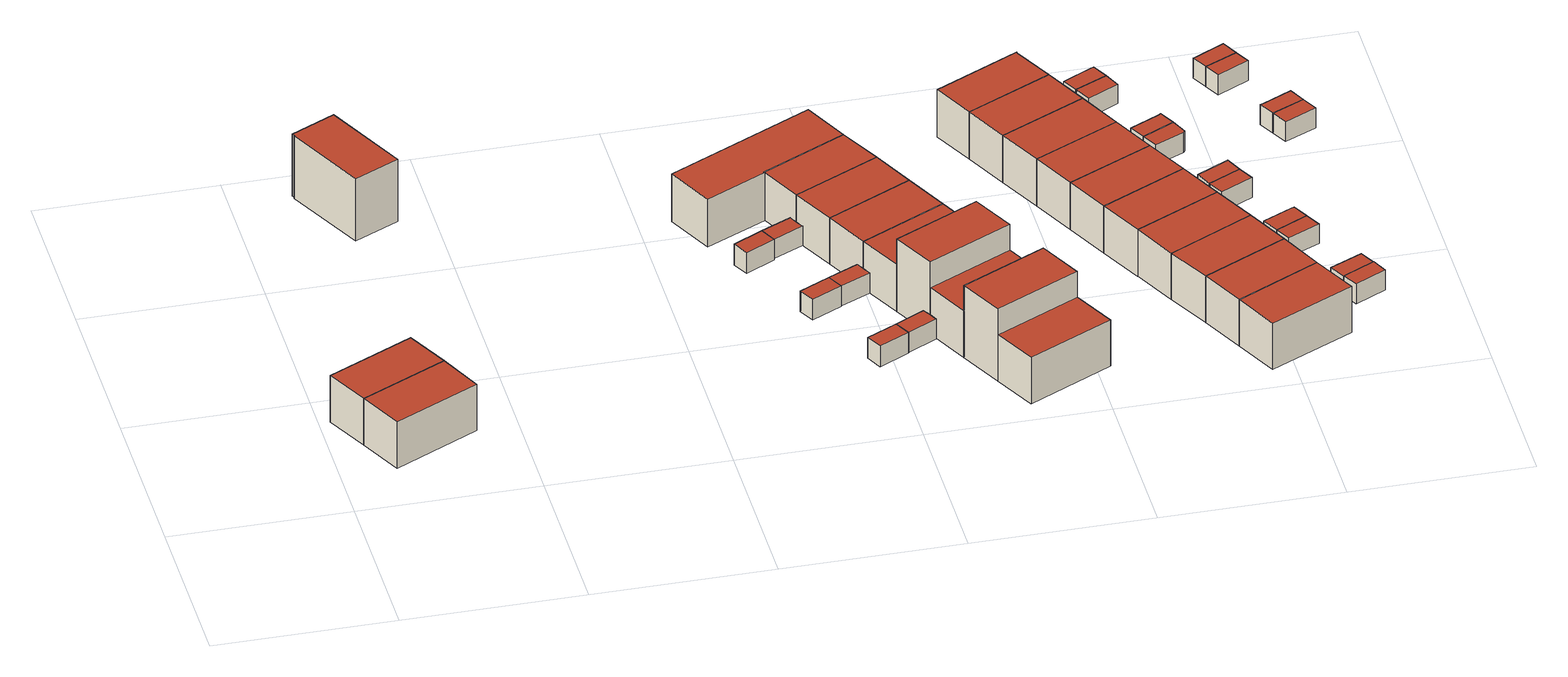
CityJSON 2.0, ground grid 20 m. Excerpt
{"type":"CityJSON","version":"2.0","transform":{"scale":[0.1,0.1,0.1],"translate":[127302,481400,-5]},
"CityObjects":{
"building1":{"type":"Building","attributes":{"b3_dak_type":"multiple horizontal","b3_h_dak_50p":3.31,"b3_h_dak_70p":3.33,"b3_h_dak_max":5.66,"b3_h_dak_min":-2.02,"b3_h_maaiveld":-2.51,"b3_kas_warenhuis":false,"b3_mutatie_ahn3_ahn4":false,"b3_reconstructie_onvolledig":false,"b3_rmse_lod12":0.707,"b3_rmse_lod13":0.707,"b3_rmse_lod22":0.713,"b3_val3dity_lod12":"[]","b3_val3dity_lod13":"[]","b3_val3dity_lod22":"[]","b3_volume_lod12":336.14,"b3_volume_lod13":336.14,"b3_volume_lod22":335.17,"geconstateerd":false,"oorspronkelijkbouwjaar":2004,"status":"Pand in gebruik"},"children":["building1-1"]},
"building1-1":{"type":"BuildingPart","parents":["building1"],"geometry":[{"type":"Solid","lod":"1.2","boundaries":[[[[0,1,2,3]],[[4,1,0,5]],[[6,2,1,4]],[[5,0,3,7]],[[7,3,2,6]],[[7,6,4,5]]]],"semantics":{"surfaces":[{"type":"GroundSurface"},{"type":"WallSurface","on_footprint_edge":true},{"type":"RoofSurface"}],"values":[[0,1,1,1,1,2]]}}]},
"building2":{"type":"Building","attributes":{"b3_dak_type":"multiple horizontal","b3_h_dak_50p":3.29,"b3_h_dak_70p":3.31,"b3_h_dak_max":3.55,"b3_h_dak_min":2.96,"b3_h_maaiveld":-2.49,"b3_kas_warenhuis":false,"b3_mutatie_ahn3_ahn4":false,"b3_reconstructie_onvolledig":false,"b3_rmse_lod12":0.0553,"b3_rmse_lod13":0.0553,"b3_rmse_lod22":0.0403,"b3_val3dity_lod12":"[]","b3_val3dity_lod13":"[]","b3_val3dity_lod22":"[]","b3_volume_lod12":334.12,"b3_volume_lod13":334.12,"b3_volume_lod22":332.99,"geconstateerd":false,"oorspronkelijkbouwjaar":2004,"status":"Pand in gebruik"},"children":["building2-1"]},
"building2-1":{"type":"BuildingPart","parents":["building2"],"geometry":[{"type":"Solid","lod":"1.2","boundaries":[[[[3,2,8,9]],[[6,2,3,7]],[[10,8,2,6]],[[7,3,9,11]],[[11,9,8,10]],[[11,10,6,7]]]],"semantics":{"surfaces":[{"type":"GroundSurface"},{"type":"WallSurface","on_footprint_edge":true},{"type":"RoofSurface"}],"values":[[0,1,1,1,1,2]]}}]},
"building3":{"type":"Building","attributes":{"b3_dak_type":"multiple horizontal","b3_h_dak_50p":3.64,"b3_h_dak_70p":3.68,"b3_h_dak_max":3.89,"b3_h_dak_min":-2.38,"b3_h_maaiveld":-4.07,"b3_kas_warenhuis":false,"b3_mutatie_ahn3_ahn4":false,"b3_reconstructie_onvolledig":false,"b3_rmse_lod12":0.67,"b3_rmse_lod13":0.67,"b3_rmse_lod22":0.658,"b3_val3dity_lod12":"[]","b3_val3dity_lod13":"[]","b3_val3dity_lod22":"[]","b3_volume_lod12":448.71,"b3_volume_lod13":448.71,"b3_volume_lod22":447.6,"geconstateerd":false,"oorspronkelijkbouwjaar":2007,"status":"Pand in gebruik"},"children":["building3-1"]},
"building3-1":{"type":"BuildingPart","parents":["building3"],"geometry":[{"type":"Solid","lod":"1.2","boundaries":[[[[12,13,14,15,16,17]],[[18,12,17,19]],[[20,14,13,21]],[[22,15,14,20]],[[19,17,16,23]],[[23,16,15,22]],[[21,13,12,18]],[[21,18,19,23,22,20]]]],"semantics":{"surfaces":[{"type":"GroundSurface"},{"type":"WallSurface","on_footprint_edge":true},{"type":"RoofSurface"}],"values":[[0,1,1,1,1,1,1,2]]}}]},
"building4":{"type":"Building","attributes":{"b3_dak_type":"multiple horizontal","b3_h_dak_50p":-0.11,"b3_h_dak_70p":-0.09,"b3_h_dak_max":-0.02,"b3_h_dak_min":-0.35,"b3_h_maaiveld":-2.69,"b3_kas_warenhuis":false,"b3_mutatie_ahn3_ahn4":false,"b3_reconstructie_onvolledig":false,"b3_rmse_lod12":0.0437,"b3_rmse_lod13":0.0437,"b3_rmse_lod22":0.0422,"b3_val3dity_lod12":"[]","b3_val3dity_lod13":"[]","b3_val3dity_lod22":"[]","b3_volume_lod12":19.49,"b3_volume_lod13":19.49,"b3_volume_lod22":19.4,"geconstateerd":false,"oorspronkelijkbouwjaar":2003,"status":"Pand in gebruik"},"children":["building4-1"]},
"building4-1":{"type":"BuildingPart","parents":["building4"],"geometry":[{"type":"Solid","lod":"1.2","boundaries":[[[[24,25,26,27]],[[28,25,24,29]],[[29,24,27,30]],[[31,26,25,28]],[[30,27,26,31]],[[30,31,28,29]]]],"semantics":{"surfaces":[{"type":"GroundSurface"},{"type":"WallSurface","on_footprint_edge":true},{"type":"RoofSurface"}],"values":[[0,1,1,1,1,2]]}}]},
"building5":{"type":"Building","attributes":{"b3_dak_type":"multiple horizontal","b3_h_dak_50p":-0.14,"b3_h_dak_70p":-0.13,"b3_h_dak_max":-0.07,"b3_h_dak_min":-0.22,"b3_h_maaiveld":-2.67,"b3_kas_warenhuis":false,"b3_mutatie_ahn3_ahn4":false,"b3_reconstructie_onvolledig":false,"b3_rmse_lod12":0.0311,"b3_rmse_lod13":0.0311,"b3_rmse_lod22":0.028,"b3_val3dity_lod12":"[]","b3_val3dity_lod13":"[]","b3_val3dity_lod22":"[]","b3_volume_lod12":19.09,"b3_volume_lod13":19.09,"b3_volume_lod22":19.01,"geconstateerd":false,"oorspronkelijkbouwjaar":2003,"status":"Pand in gebruik"},"children":["building5-1"]},
"building5-1":{"type":"BuildingPart","parents":["building5"],"geometry":[{"type":"Solid","lod":"1.2","boundaries":[[[[32,33,34,35]],[[36,33,32,37]],[[38,34,33,36]],[[37,32,35,39]],[[39,35,34,38]],[[39,38,36,37]]]],"semantics":{"surfaces":[{"type":"GroundSurface"},{"type":"WallSurface","on_footprint_edge":true},{"type":"RoofSurface"}],"values":[[0,1,1,1,1,2]]}}]},
"building6":{"type":"Building","attributes":{"b3_dak_type":"multiple horizontal","b3_h_dak_50p":-0.1,"b3_h_dak_70p":-0.09,"b3_h_dak_max":-0.01,"b3_h_dak_min":-0.25,"b3_h_maaiveld":-2.67,"b3_kas_warenhuis":false,"b3_mutatie_ahn3_ahn4":false,"b3_reconstructie_onvolledig":false,"b3_rmse_lod12":0.0379,"b3_rmse_lod13":0.0379,"b3_rmse_lod22":0.0357,"b3_val3dity_lod12":"[]","b3_val3dity_lod13":"[]","b3_val3dity_lod22":"[]","b3_volume_lod12":19.3,"b3_volume_lod13":19.3,"b3_volume_lod22":19.21,"geconstateerd":false,"oorspronkelijkbouwjaar":2003,"status":"Pand in gebruik"},"children":["building6-1"]},
"building6-1":{"type":"BuildingPart","parents":["building6"],"geometry":[{"type":"Solid","lod":"1.2","boundaries":[[[[40,41,42,43]],[[44,41,40,45]],[[46,42,41,44]],[[45,40,43,47]],[[47,43,42,46]],[[47,46,44,45]]]],"semantics":{"surfaces":[{"type":"GroundSurface"},{"type":"WallSurface","on_footprint_edge":true},{"type":"RoofSurface"}],"values":[[0,1,1,1,1,2]]}}]},
"building7":{"type":"Building","attributes":{"b3_dak_type":"multiple horizontal","b3_h_dak_50p":-0.1,"b3_h_dak_70p":-0.09,"b3_h_dak_max":-0.04,"b3_h_dak_min":-0.29,"b3_h_maaiveld":-2.52,"b3_kas_warenhuis":false,"b3_mutatie_ahn3_ahn4":false,"b3_reconstructie_onvolledig":false,"b3_rmse_lod12":0.0336,"b3_rmse_lod13":0.0336,"b3_rmse_lod22":0.0307,"b3_val3dity_lod12":"[]","b3_val3dity_lod13":"[]","b3_val3dity_lod22":"[]","b3_volume_lod12":18.41,"b3_volume_lod13":18.41,"b3_volume_lod22":18.32,"geconstateerd":false,"oorspronkelijkbouwjaar":2003,"status":"Pand in gebruik"},"children":["building7-1"]},
"building7-1":{"type":"BuildingPart","parents":["building7"],"geometry":[{"type":"Solid","lod":"1.2","boundaries":[[[[48,49,50,51,52]],[[30,49,48,29]],[[53,50,49,30]],[[54,51,50,53]],[[29,48,52,55]],[[55,52,51,54]],[[55,54,53,30,29]]]],"semantics":{"surfaces":[{"type":"GroundSurface"},{"type":"WallSurface","on_footprint_edge":true},{"type":"RoofSurface"}],"values":[[0,1,1,1,1,1,2]]}}]},
"building8":{"type":"Building","attributes":{"b3_dak_type":"multiple horizontal","b3_h_dak_50p":-0.13,"b3_h_dak_70p":-0.1,"b3_h_dak_max":0.07,"b3_h_dak_min":-0.31,"b3_h_maaiveld":-2.6,"b3_kas_warenhuis":false,"b3_mutatie_ahn3_ahn4":false,"b3_reconstructie_onvolledig":false,"b3_rmse_lod12":0.0448,"b3_rmse_lod13":0.0448,"b3_rmse_lod22":0.0401,"b3_val3dity_lod12":"[]","b3_val3dity_lod13":"[]","b3_val3dity_lod22":"[]","b3_volume_lod12":18.84,"b3_volume_lod13":18.84,"b3_volume_lod22":18.75,"geconstateerd":false,"oorspronkelijkbouwjaar":2003,"status":"Pand in gebruik"},"children":["building8-1"]},
"building8-1":{"type":"BuildingPart","parents":["building8"],"geometry":[{"type":"Solid","lod":"1.2","boundaries":[[[[56,57,58,59,60]],[[36,57,56,38]],[[61,58,57,36]],[[62,59,58,61]],[[38,56,60,63]],[[63,60,59,62]],[[63,62,61,36,38]]]],"semantics":{"surfaces":[{"type":"GroundSurface"},{"type":"WallSurface","on_footprint_edge":true},{"type":"RoofSurface"}],"values":[[0,1,1,1,1,1,2]]}}]},
"building9":{"type":"Building","attributes":{"b3_dak_type":"slanted","b3_h_dak_50p":3.28,"b3_h_dak_70p":3.3,"b3_h_dak_max":3.64,"b3_h_dak_min":-1.81,"b3_h_maaiveld":-2.66,"b3_kas_warenhuis":false,"b3_mutatie_ahn3_ahn4":false,"b3_reconstructie_onvolledig":false,"b3_rmse_lod12":1.57,"b3_rmse_lod13":1.57,"b3_rmse_lod22":0.522,"b3_val3dity_lod12":"[]","b3_val3dity_lod13":"[]","b3_val3dity_lod22":"[]","b3_volume_lod12":632.83,"b3_volume_lod13":632.83,"b3_volume_lod22":533.69,"geconstateerd":false,"oorspronkelijkbouwjaar":2003,"status":"Pand in gebruik"},"children":["building9-1"]},
"building9-1":{"type":"BuildingPart","parents":["building9"],"geometry":[{"type":"Solid","lod":"1.2","boundaries":[[[[64,65,66,67,68,69]],[[70,68,67,71]],[[72,69,68,70]],[[73,65,64,74]],[[75,66,65,73]],[[71,67,66,75]],[[74,64,69,72]],[[74,72,70,71,75,73]]]],"semantics":{"surfaces":[{"type":"GroundSurface"},{"type":"WallSurface","on_footprint_edge":true},{"type":"RoofSurface"}],"values":[[0,1,1,1,1,1,1,2]]}}]},
"building10":{"type":"Building","attributes":{"b3_dak_type":"multiple horizontal","b3_h_dak_50p":-0.11,"b3_h_dak_70p":-0.09,"b3_h_dak_max":0.07,"b3_h_dak_min":-0.2,"b3_h_maaiveld":-2.56,"b3_kas_warenhuis":false,"b3_mutatie_ahn3_ahn4":false,"b3_reconstructie_onvolledig":false,"b3_rmse_lod12":0.0429,"b3_rmse_lod13":0.0429,"b3_rmse_lod22":0.0402,"b3_val3dity_lod12":"[]","b3_val3dity_lod13":"[]","b3_val3dity_lod22":"[]","b3_volume_lod12":18.5,"b3_volume_lod13":18.5,"b3_volume_lod22":18.46,"geconstateerd":false,"oorspronkelijkbouwjaar":2003,"status":"Pand in gebruik"},"children":["building10-1"]},
"building10-1":{"type":"BuildingPart","parents":["building10"],"geometry":[{"type":"Solid","lod":"1.2","boundaries":[[[[76,77,78,79,80]],[[44,77,76,46]],[[81,78,77,44]],[[82,79,78,81]],[[46,76,80,83]],[[83,80,79,82]],[[83,82,81,44,46]]]],"semantics":{"surfaces":[{"type":"GroundSurface"},{"type":"WallSurface","on_footprint_edge":true},{"type":"RoofSurface"}],"values":[[0,1,1,1,1,1,2]]}}]},
"building11":{"type":"Building","attributes":{"b3_dak_type":"multiple horizontal","b3_h_dak_50p":3.29,"b3_h_dak_70p":3.31,"b3_h_dak_max":3.63,"b3_h_dak_min":-1.94,"b3_h_maaiveld":-2.56,"b3_kas_warenhuis":false,"b3_mutatie_ahn3_ahn4":false,"b3_reconstructie_onvolledig":false,"b3_rmse_lod12":0.626,"b3_rmse_lod13":0.626,"b3_rmse_lod22":0.63,"b3_val3dity_lod12":"[]","b3_val3dity_lod13":"[]","b3_val3dity_lod22":"[]","b3_volume_lod12":327.6,"b3_volume_lod13":327.6,"b3_volume_lod22":326.48,"geconstateerd":false,"oorspronkelijkbouwjaar":2003,"status":"Pand in gebruik"},"children":["building11-1"]},
"building11-1":{"type":"BuildingPart","parents":["building11"],"geometry":[{"type":"Solid","lod":"1.2","boundaries":[[[[84,85,86,87]],[[88,85,84,89]],[[89,84,87,75]],[[71,86,85,88]],[[75,87,86,71]],[[75,71,88,89]]]],"semantics":{"surfaces":[{"type":"GroundSurface"},{"type":"WallSurface","on_footprint_edge":true},{"type":"RoofSurface"}],"values":[[0,1,1,1,1,2]]}}]},
"building12":{"type":"Building","attributes":{"b3_dak_type":"multiple horizontal","b3_h_dak_50p":3.27,"b3_h_dak_70p":3.3,"b3_h_dak_max":3.63,"b3_h_dak_min":-2.42,"b3_h_maaiveld":-2.54,"b3_kas_warenhuis":false,"b3_mutatie_ahn3_ahn4":false,"b3_reconstructie_onvolledig":false,"b3_rmse_lod12":0.777,"b3_rmse_lod13":0.777,"b3_rmse_lod22":0.781,"b3_val3dity_lod12":"[]","b3_val3dity_lod13":"[]","b3_val3dity_lod22":"[]","b3_volume_lod12":334.48,"b3_volume_lod13":334.48,"b3_volume_lod22":333.23,"geconstateerd":false,"oorspronkelijkbouwjaar":2003,"status":"Pand in gebruik"},"children":["building12-1"]},
"building12-1":{"type":"BuildingPart","parents":["building12"],"geometry":[{"type":"Solid","lod":"1.2","boundaries":[[[[90,91,51,92]],[[93,91,90,94]],[[94,90,92,89]],[[88,51,91,93]],[[89,92,51,88]],[[89,88,93,94]]]],"semantics":{"surfaces":[{"type":"GroundSurface"},{"type":"WallSurface","on_footprint_edge":true},{"type":"RoofSurface"}],"values":[[0,1,1,1,1,2]]}}]},
"building13":{"type":"Building","attributes":{"b3_dak_type":"multiple horizontal","b3_h_dak_50p":3.28,"b3_h_dak_70p":3.3,"b3_h_dak_max":3.57,"b3_h_dak_min":-2.43,"b3_h_maaiveld":-2.55,"b3_kas_warenhuis":false,"b3_mutatie_ahn3_ahn4":false,"b3_reconstructie_onvolledig":false,"b3_rmse_lod12":0.68,"b3_rmse_lod13":0.68,"b3_rmse_lod22":0.683,"b3_val3dity_lod12":"[]","b3_val3dity_lod13":"[]","b3_val3dity_lod22":"[]","b3_volume_lod12":335.11,"b3_volume_lod13":335.11,"b3_volume_lod22":334.03,"geconstateerd":false,"oorspronkelijkbouwjaar":2003,"status":"Pand in gebruik"},"children":["building13-1"]},
"building13-1":{"type":"BuildingPart","parents":["building13"],"geometry":[{"type":"Solid","lod":"1.2","boundaries":[[[[95,96,91,90]],[[97,96,95,98]],[[98,95,90,94]],[[93,91,96,97]],[[94,90,91,93]],[[94,93,97,98]]]],"semantics":{"surfaces":[{"type":"GroundSurface"},{"type":"WallSurface","on_footprint_edge":true},{"type":"RoofSurface"}],"values":[[0,1,1,1,1,2]]}}]},
"building14":{"type":"Building","attributes":{"b3_dak_type":"multiple horizontal","b3_h_dak_50p":3.28,"b3_h_dak_70p":3.3,"b3_h_dak_max":3.64,"b3_h_dak_min":3.13,"b3_h_maaiveld":-2.56,"b3_kas_warenhuis":false,"b3_mutatie_ahn3_ahn4":false,"b3_reconstructie_onvolledig":false,"b3_rmse_lod12":0.0516,"b3_rmse_lod13":0.0516,"b3_rmse_lod22":0.0379,"b3_val3dity_lod12":"[]","b3_val3dity_lod13":"[]","b3_val3dity_lod22":"[]","b3_volume_lod12":335.67,"b3_volume_lod13":335.67,"b3_volume_lod22":334.77,"geconstateerd":false,"oorspronkelijkbouwjaar":2003,"status":"Pand in gebruik"},"children":["building14-1"]},
"building14-1":{"type":"BuildingPart","parents":["building14"],"geometry":[{"type":"Solid","lod":"1.2","boundaries":[[[[99,100,59,101]],[[102,100,99,103]],[[103,99,101,98]],[[97,59,100,102]],[[98,101,59,97]],[[98,97,102,103]]]],"semantics":{"surfaces":[{"type":"GroundSurface"},{"type":"WallSurface","on_footprint_edge":true},{"type":"RoofSurface"}],"values":[[0,1,1,1,1,2]]}}]},
"building15":{"type":"Building","attributes":{"b3_dak_type":"multiple horizontal","b3_h_dak_50p":6.49,"b3_h_dak_70p":6.51,"b3_h_dak_max":6.63,"b3_h_dak_min":3.18,"b3_h_maaiveld":-2.56,"b3_kas_warenhuis":false,"b3_mutatie_ahn3_ahn4":false,"b3_reconstructie_onvolledig":false,"b3_rmse_lod12":1.78,"b3_rmse_lod13":0.605,"b3_rmse_lod22":0.6,"b3_val3dity_lod12":"[]","b3_val3dity_lod13":"[]","b3_val3dity_lod22":"[]","b3_volume_lod12":519.12,"b3_volume_lod13":466,"b3_volume_lod22":465.45,"geconstateerd":false,"oorspronkelijkbouwjaar":2003,"status":"Pand in gebruik"},"children":["building15-1"]},
"building15-1":{"type":"BuildingPart","parents":["building15"],"geometry":[{"type":"Solid","lod":"1.2","boundaries":[[[[104,79,100,99]],[[105,79,104,106]],[[106,104,99,107]],[[108,100,79,105]],[[107,99,100,108]],[[107,108,105,106]]]],"semantics":{"surfaces":[{"type":"GroundSurface"},{"type":"WallSurface","on_footprint_edge":true},{"type":"RoofSurface"}],"values":[[0,1,1,1,1,2]]}}]},
"building16":{"type":"Building","attributes":{"b3_dak_type":"multiple horizontal","b3_h_dak_50p":3.29,"b3_h_dak_70p":3.31,"b3_h_dak_max":3.63,"b3_h_dak_min":3.01,"b3_h_maaiveld":-2.54,"b3_kas_warenhuis":false,"b3_mutatie_ahn3_ahn4":false,"b3_reconstructie_onvolledig":false,"b3_rmse_lod12":0.0593,"b3_rmse_lod13":0.0593,"b3_rmse_lod22":0.055,"b3_val3dity_lod12":"[]","b3_val3dity_lod13":"[]","b3_val3dity_lod22":"[]","b3_volume_lod12":334.96,"b3_volume_lod13":334.96,"b3_volume_lod22":333.9,"geconstateerd":false,"oorspronkelijkbouwjaar":2003,"status":"Pand in gebruik"},"children":["building16-1"]},
"building16-1":{"type":"BuildingPart","parents":["building16"],"geometry":[{"type":"Solid","lod":"1.2","boundaries":[[[[109,110,111,112]],[[113,110,109,114]],[[115,111,110,113]],[[114,109,112,116]],[[116,112,111,115]],[[116,115,113,114]]]],"semantics":{"surfaces":[{"type":"GroundSurface"},{"type":"WallSurface","on_footprint_edge":true},{"type":"RoofSurface"}],"values":[[0,1,1,1,1,2]]}}]},
"building17":{"type":"Building","attributes":{"b3_dak_type":"multiple horizontal","b3_h_dak_50p":6.44,"b3_h_dak_70p":6.48,"b3_h_dak_max":6.72,"b3_h_dak_min":3.18,"b3_h_maaiveld":-2.52,"b3_kas_warenhuis":false,"b3_mutatie_ahn3_ahn4":false,"b3_reconstructie_onvolledig":false,"b3_rmse_lod12":1.77,"b3_rmse_lod13":0.427,"b3_rmse_lod22":0.422,"b3_val3dity_lod12":"[]","b3_val3dity_lod13":"[]","b3_val3dity_lod22":"[]","b3_volume_lod12":520.26,"b3_volume_lod13":467.08,"b3_volume_lod22":466.64,"geconstateerd":false,"oorspronkelijkbouwjaar":2003,"status":"Pand in gebruik"},"children":["building17-1"]},
"building17-1":{"type":"BuildingPart","parents":["building17"],"geometry":[{"type":"Solid","lod":"1.2","boundaries":[[[[112,111,117,118]],[[119,111,112,120]],[[121,117,111,119]],[[120,112,118,122]],[[122,118,117,121]],[[122,121,119,120]]]],"semantics":{"surfaces":[{"type":"GroundSurface"},{"type":"WallSurface","on_footprint_edge":true},{"type":"RoofSurface"}],"values":[[0,1,1,1,1,2]]}}]},
"building18":{"type":"Building","attributes":{"b3_dak_type":"multiple horizontal","b3_h_dak_50p":3.29,"b3_h_dak_70p":3.31,"b3_h_dak_max":3.68,"b3_h_dak_min":3.15,"b3_h_maaiveld":-2.52,"b3_kas_warenhuis":false,"b3_mutatie_ahn3_ahn4":false,"b3_reconstructie_onvolledig":false,"b3_rmse_lod12":0.0574,"b3_rmse_lod13":0.0574,"b3_rmse_lod22":0.0486,"b3_val3dity_lod12":"[]","b3_val3dity_lod13":"[]","b3_val3dity_lod22":"[]","b3_volume_lod12":333.62,"b3_volume_lod13":333.62,"b3_volume_lod22":332.39,"geconstateerd":false,"oorspronkelijkbouwjaar":2003,"status":"Pand in gebruik"},"children":["building18-1"]},
"building18-1":{"type":"BuildingPart","parents":["building18"],"geometry":[{"type":"Solid","lod":"1.2","boundaries":[[[[118,117,123,124]],[[125,117,118,126]],[[127,123,117,125]],[[126,118,124,128]],[[128,124,123,127]],[[128,127,125,126]]]],"semantics":{"surfaces":[{"type":"GroundSurface"},{"type":"WallSurface","on_footprint_edge":true},{"type":"RoofSurface"}],"values":[[0,1,1,1,1,2]]}}]},
"building19":{"type":"Building","attributes":{"b3_dak_type":"multiple horizontal","b3_h_dak_50p":3.27,"b3_h_dak_70p":3.3,"b3_h_dak_max":3.63,"b3_h_dak_min":3.16,"b3_h_maaiveld":-2.56,"b3_kas_warenhuis":false,"b3_mutatie_ahn3_ahn4":false,"b3_reconstructie_onvolledig":false,"b3_rmse_lod12":0.0624,"b3_rmse_lod13":0.0624,"b3_rmse_lod22":0.045,"b3_val3dity_lod12":"[]","b3_val3dity_lod13":"[]","b3_val3dity_lod22":"[]","b3_volume_lod12":320.6,"b3_volume_lod13":320.6,"b3_volume_lod22":319.52,"geconstateerd":false,"oorspronkelijkbouwjaar":2003,"status":"Pand in gebruik"},"children":["building19-1"]},
"building19-1":{"type":"BuildingPart","parents":["building19"],"geometry":[{"type":"Solid","lod":"1.2","boundaries":[[[[129,130,131,132,133]],[[134,130,129,135]],[[136,131,130,134]],[[137,132,131,136]],[[135,129,133,138]],[[138,133,132,137]],[[138,137,136,134,135]]]],"semantics":{"surfaces":[{"type":"GroundSurface"},{"type":"WallSurface","on_footprint_edge":true},{"type":"RoofSurface"}],"values":[[0,1,1,1,1,1,2]]}}]},
"building20":{"type":"Building","attributes":{"b3_dak_type":"multiple horizontal","b3_h_dak_50p":3.27,"b3_h_dak_70p":3.29,"b3_h_dak_max":3.62,"b3_h_dak_min":2.92,"b3_h_maaiveld":-2.56,"b3_kas_warenhuis":false,"b3_mutatie_ahn3_ahn4":false,"b3_reconstructie_onvolledig":false,"b3_rmse_lod12":0.0648,"b3_rmse_lod13":0.0648,"b3_rmse_lod22":0.0496,"b3_val3dity_lod12":"[]","b3_val3dity_lod13":"[]","b3_val3dity_lod22":"[]","b3_volume_lod12":335.37,"b3_volume_lod13":335.37,"b3_volume_lod22":334.64,"geconstateerd":false,"oorspronkelijkbouwjaar":2003,"status":"Pand in gebruik"},"children":["building20-1"]},
"building20-1":{"type":"BuildingPart","parents":["building20"],"geometry":[{"type":"Solid","lod":"1.2","boundaries":[[[[139,140,129,133]],[[141,140,139,142]],[[142,139,133,138]],[[135,129,140,141]],[[138,133,129,135]],[[138,135,141,142]]]],"semantics":{"surfaces":[{"type":"GroundSurface"},{"type":"WallSurface","on_footprint_edge":true},{"type":"RoofSurface"}],"values":[[0,1,1,1,1,2]]}}]},
"building21":{"type":"Building","attributes":{"b3_dak_type":"multiple horizontal","b3_h_dak_50p":3.27,"b3_h_dak_70p":3.29,"b3_h_dak_max":3.6,"b3_h_dak_min":3.19,"b3_h_maaiveld":-2.56,"b3_kas_warenhuis":false,"b3_mutatie_ahn3_ahn4":false,"b3_reconstructie_onvolledig":false,"b3_rmse_lod12":0.057,"b3_rmse_lod13":0.057,"b3_rmse_lod22":0.0484,"b3_val3dity_lod12":"[]","b3_val3dity_lod13":"[]","b3_val3dity_lod22":"[]","b3_volume_lod12":335.72,"b3_volume_lod13":335.72,"b3_volume_lod22":335.17,"geconstateerd":false,"oorspronkelijkbouwjaar":2003,"status":"Pand in gebruik"},"children":["building21-1"]},
"building21-1":{"type":"BuildingPart","parents":["building21"],"geometry":[{"type":"Solid","lod":"1.2","boundaries":[[[[143,144,140,139]],[[145,144,143,146]],[[146,143,139,142]],[[141,140,144,145]],[[142,139,140,141]],[[142,141,145,146]]]],"semantics":{"surfaces":[{"type":"GroundSurface"},{"type":"WallSurface","on_footprint_edge":true},{"type":"RoofSurface"}],"values":[[0,1,1,1,1,2]]}}]},
"building22":{"type":"Building","attributes":{"b3_dak_type":"multiple horizontal","b3_h_dak_50p":3.27,"b3_h_dak_70p":3.3,"b3_h_dak_max":3.62,"b3_h_dak_min":3.18,"b3_h_maaiveld":-2.59,"b3_kas_warenhuis":false,"b3_mutatie_ahn3_ahn4":false,"b3_reconstructie_onvolledig":false,"b3_rmse_lod12":0.0585,"b3_rmse_lod13":0.0585,"b3_rmse_lod22":0.045,"b3_val3dity_lod12":"[]","b3_val3dity_lod13":"[]","b3_val3dity_lod22":"[]","b3_volume_lod12":337.53,"b3_volume_lod13":337.53,"b3_volume_lod22":336.59,"geconstateerd":false,"oorspronkelijkbouwjaar":2003,"status":"Pand in gebruik"},"children":["building22-1"]},
"building22-1":{"type":"BuildingPart","parents":["building22"],"geometry":[{"type":"Solid","lod":"1.2","boundaries":[[[[147,148,144,143]],[[149,148,147,150]],[[150,147,143,146]],[[145,144,148,149]],[[146,143,144,145]],[[146,145,149,150]]]],"semantics":{"surfaces":[{"type":"GroundSurface"},{"type":"WallSurface","on_footprint_edge":true},{"type":"RoofSurface"}],"values":[[0,1,1,1,1,2]]}}]},
"building23":{"type":"Building","attributes":{"b3_dak_type":"multiple horizontal","b3_h_dak_50p":3.27,"b3_h_dak_70p":3.29,"b3_h_dak_max":3.63,"b3_h_dak_min":3.18,"b3_h_maaiveld":-2.59,"b3_kas_warenhuis":false,"b3_mutatie_ahn3_ahn4":false,"b3_reconstructie_onvolledig":false,"b3_rmse_lod12":0.0587,"b3_rmse_lod13":0.0587,"b3_rmse_lod22":0.0398,"b3_val3dity_lod12":"[]","b3_val3dity_lod13":"[]","b3_val3dity_lod22":"[]","b3_volume_lod12":336.05,"b3_volume_lod13":336.05,"b3_volume_lod22":335.03,"geconstateerd":false,"oorspronkelijkbouwjaar":2003,"status":"Pand in gebruik"},"children":["building23-1"]},
"building23-1":{"type":"BuildingPart","parents":["building23"],"geometry":[{"type":"Solid","lod":"1.2","boundaries":[[[[151,152,148,147]],[[153,152,151,154]],[[154,151,147,150]],[[149,148,152,153]],[[150,147,148,149]],[[150,149,153,154]]]],"semantics":{"surfaces":[{"type":"GroundSurface"},{"type":"WallSurface","on_footprint_edge":true},{"type":"RoofSurface"}],"values":[[0,1,1,1,1,2]]}}]},
"building24":{"type":"Building","attributes":{"b3_dak_type":"multiple horizontal","b3_h_dak_50p":3.27,"b3_h_dak_70p":3.3,"b3_h_dak_max":3.62,"b3_h_dak_min":3.18,"b3_h_maaiveld":-2.56,"b3_kas_warenhuis":false,"b3_mutatie_ahn3_ahn4":false,"b3_reconstructie_onvolledig":false,"b3_rmse_lod12":0.0591,"b3_rmse_lod13":0.0591,"b3_rmse_lod22":0.0377,"b3_val3dity_lod12":"[]","b3_val3dity_lod13":"[]","b3_val3dity_lod22":"[]","b3_volume_lod12":336.08,"b3_volume_lod13":336.08,"b3_volume_lod22":334.66,"geconstateerd":false,"oorspronkelijkbouwjaar":2003,"status":"Pand in gebruik"},"children":["building24-1"]},
"building24-1":{"type":"BuildingPart","parents":["building24"],"geometry":[{"type":"Solid","lod":"1.2","boundaries":[[[[152,151,155,156]],[[154,151,152,153]],[[157,155,151,154]],[[153,152,156,158]],[[158,156,155,157]],[[158,157,154,153]]]],"semantics":{"surfaces":[{"type":"GroundSurface"},{"type":"WallSurface","on_footprint_edge":true},{"type":"RoofSurface"}],"values":[[0,1,1,1,1,2]]}}]},
"building25":{"type":"Building","attributes":{"b3_dak_type":"multiple horizontal","b3_h_dak_50p":3.27,"b3_h_dak_70p":3.29,"b3_h_dak_max":3.6,"b3_h_dak_min":3.02,"b3_h_maaiveld":-2.53,"b3_kas_warenhuis":false,"b3_mutatie_ahn3_ahn4":false,"b3_reconstructie_onvolledig":false,"b3_rmse_lod12":0.0539,"b3_rmse_lod13":0.0539,"b3_rmse_lod22":0.0376,"b3_val3dity_lod12":"[]","b3_val3dity_lod13":"[]","b3_val3dity_lod22":"[]","b3_volume_lod12":332.48,"b3_volume_lod13":332.48,"b3_volume_lod22":331.31,"geconstateerd":false,"oorspronkelijkbouwjaar":2003,"status":"Pand in gebruik"},"children":["building25-1"]},
"building25-1":{"type":"BuildingPart","parents":["building25"],"geometry":[{"type":"Solid","lod":"1.2","boundaries":[[[[159,160,161,162]],[[157,160,159,158]],[[163,161,160,157]],[[158,159,162,164]],[[164,162,161,163]],[[164,163,157,158]]]],"semantics":{"surfaces":[{"type":"GroundSurface"},{"type":"WallSurface","on_footprint_edge":true},{"type":"RoofSurface"}],"values":[[0,1,1,1,1,2]]}}]},
"building26":{"type":"Building","attributes":{"b3_dak_type":"multiple horizontal","b3_h_dak_50p":3.27,"b3_h_dak_70p":3.29,"b3_h_dak_max":3.61,"b3_h_dak_min":3.18,"b3_h_maaiveld":-2.53,"b3_kas_warenhuis":false,"b3_mutatie_ahn3_ahn4":false,"b3_reconstructie_onvolledig":false,"b3_rmse_lod12":0.057,"b3_rmse_lod13":0.057,"b3_rmse_lod22":0.0487,"b3_val3dity_lod12":"[]","b3_val3dity_lod13":"[]","b3_val3dity_lod22":"[]","b3_volume_lod12":332.84,"b3_volume_lod13":332.84,"b3_volume_lod22":331.56,"geconstateerd":false,"oorspronkelijkbouwjaar":2003,"status":"Pand in gebruik"},"children":["building26-1"]},
"building26-1":{"type":"BuildingPart","parents":["building26"],"geometry":[{"type":"Solid","lod":"1.2","boundaries":[[[[162,161,165,166]],[[163,161,162,164]],[[167,165,161,163]],[[164,162,166,168]],[[168,166,165,167]],[[168,167,163,164]]]],"semantics":{"surfaces":[{"type":"GroundSurface"},{"type":"WallSurface","on_footprint_edge":true},{"type":"RoofSurface"}],"values":[[0,1,1,1,1,2]]}}]},
"building27":{"type":"Building","attributes":{"b3_dak_type":"multiple horizontal","b3_h_dak_50p":3.26,"b3_h_dak_70p":3.29,"b3_h_dak_max":3.61,"b3_h_dak_min":3.07,"b3_h_maaiveld":-2.52,"b3_kas_warenhuis":false,"b3_mutatie_ahn3_ahn4":false,"b3_reconstructie_onvolledig":false,"b3_rmse_lod12":0.0595,"b3_rmse_lod13":0.0595,"b3_rmse_lod22":0.0385,"b3_val3dity_lod12":"[]","b3_val3dity_lod13":"[]","b3_val3dity_lod22":"[]","b3_volume_lod12":332.43,"b3_volume_lod13":332.43,"b3_volume_lod22":331.28,"geconstateerd":false,"oorspronkelijkbouwjaar":2003,"status":"Pand in gebruik"},"children":["building27-1"]},
"building27-1":{"type":"BuildingPart","parents":["building27"],"geometry":[{"type":"Solid","lod":"1.2","boundaries":[[[[166,165,169,170]],[[167,165,166,168]],[[171,169,165,167]],[[168,166,170,172]],[[172,170,169,171]],[[172,171,167,168]]]],"semantics":{"surfaces":[{"type":"GroundSurface"},{"type":"WallSurface","on_footprint_edge":true},{"type":"RoofSurface"}],"values":[[0,1,1,1,1,2]]}}]},
"building28":{"type":"Building","attributes":{"b3_dak_type":"multiple horizontal","b3_h_dak_50p":3.26,"b3_h_dak_70p":3.28,"b3_h_dak_max":3.59,"b3_h_dak_min":3.16,"b3_h_maaiveld":-2.54,"b3_kas_warenhuis":false,"b3_mutatie_ahn3_ahn4":false,"b3_reconstructie_onvolledig":false,"b3_rmse_lod12":0.0513,"b3_rmse_lod13":0.0513,"b3_rmse_lod22":0.0359,"b3_val3dity_lod12":"[]","b3_val3dity_lod13":"[]","b3_val3dity_lod22":"[]","b3_volume_lod12":337.13,"b3_volume_lod13":337.13,"b3_volume_lod22":336.14,"geconstateerd":false,"oorspronkelijkbouwjaar":2003,"status":"Pand in gebruik"},"children":["building28-1"]},
"building28-1":{"type":"BuildingPart","parents":["building28"],"geometry":[{"type":"Solid","lod":"1.2","boundaries":[[[[170,169,173,174]],[[171,169,170,172]],[[175,173,169,171]],[[172,170,174,176]],[[176,174,173,175]],[[176,175,171,172]]]],"semantics":{"surfaces":[{"type":"GroundSurface"},{"type":"WallSurface","on_footprint_edge":true},{"type":"RoofSurface"}],"values":[[0,1,1,1,1,2]]}}]},
"building29":{"type":"Building","attributes":{"b3_dak_type":"multiple horizontal","b3_h_dak_50p":-0.07,"b3_h_dak_70p":-0.06,"b3_h_dak_max":0.02,"b3_h_dak_min":-0.34,"b3_h_maaiveld":-2.55,"b3_kas_warenhuis":false,"b3_mutatie_ahn3_ahn4":false,"b3_reconstructie_onvolledig":false,"b3_rmse_lod12":0.0387,"b3_rmse_lod13":0.0387,"b3_rmse_lod22":0.0377,"b3_val3dity_lod12":"[]","b3_val3dity_lod13":"[]","b3_val3dity_lod22":"[]","b3_volume_lod12":19.65,"b3_volume_lod13":19.65,"b3_volume_lod22":19.58,"geconstateerd":false,"oorspronkelijkbouwjaar":2003,"status":"Pand in gebruik"},"children":["building29-1"]},
"building29-1":{"type":"BuildingPart","parents":["building29"],"geometry":[{"type":"Solid","lod":"1.2","boundaries":[[[[177,178,179,180,181]],[[182,178,177,183]],[[184,179,178,182]],[[185,180,179,184]],[[183,177,181,186]],[[186,181,180,185]],[[186,185,184,182,183]]]],"semantics":{"surfaces":[{"type":"GroundSurface"},{"type":"WallSurface","on_footprint_edge":true},{"type":"RoofSurface"}],"values":[[0,1,1,1,1,1,2]]}}]},
"building30":{"type":"Building","attributes":{"b3_dak_type":"multiple horizontal","b3_h_dak_50p":-0.08,"b3_h_dak_70p":-0.07,"b3_h_dak_max":0,"b3_h_dak_min":-0.14,"b3_h_maaiveld":-2.54,"b3_kas_warenhuis":false,"b3_mutatie_ahn3_ahn4":false,"b3_reconstructie_onvolledig":false,"b3_rmse_lod12":0.0256,"b3_rmse_lod13":0.0256,"b3_rmse_lod22":0.0229,"b3_val3dity_lod12":"[]","b3_val3dity_lod13":"[]","b3_val3dity_lod22":"[]","b3_volume_lod12":19.99,"b3_volume_lod13":19.99,"b3_volume_lod22":19.97,"geconstateerd":false,"oorspronkelijkbouwjaar":2003,"status":"Pand in gebruik"},"children":["building30-1"]},
"building30-1":{"type":"BuildingPart","parents":["building30"],"geometry":[{"type":"Solid","lod":"1.2","boundaries":[[[[187,188,178,177]],[[189,188,187,190]],[[190,187,177,183]],[[182,178,188,189]],[[183,177,178,182]],[[183,182,189,190]]]],"semantics":{"surfaces":[{"type":"GroundSurface"},{"type":"WallSurface","on_footprint_edge":true},{"type":"RoofSurface"}],"values":[[0,1,1,1,1,2]]}}]},
"building31":{"type":"Building","attributes":{"b3_dak_type":"multiple horizontal","b3_h_dak_50p":-0.1,"b3_h_dak_70p":-0.09,"b3_h_dak_max":-0.02,"b3_h_dak_min":-0.25,"b3_h_maaiveld":-2.53,"b3_kas_warenhuis":false,"b3_mutatie_ahn3_ahn4":false,"b3_reconstructie_onvolledig":false,"b3_rmse_lod12":0.0266,"b3_rmse_lod13":0.0266,"b3_rmse_lod22":0.0254,"b3_val3dity_lod12":"[]","b3_val3dity_lod13":"[]","b3_val3dity_lod22":"[]","b3_volume_lod12":19.34,"b3_volume_lod13":19.34,"b3_volume_lod22":19.27,"geconstateerd":false,"oorspronkelijkbouwjaar":2003,"status":"Pand in gebruik"},"children":["building31-1"]},
"building31-1":{"type":"BuildingPart","parents":["building31"],"geometry":[{"type":"Solid","lod":"1.2","boundaries":[[[[191,192,193,194,195]],[[196,192,191,197]],[[198,193,192,196]],[[199,194,193,198]],[[197,191,195,200]],[[200,195,194,199]],[[200,199,198,196,197]]]],"semantics":{"surfaces":[{"type":"GroundSurface"},{"type":"WallSurface","on_footprint_edge":true},{"type":"RoofSurface"}],"values":[[0,1,1,1,1,1,2]]}}]},
"building32":{"type":"Building","attributes":{"b3_dak_type":"multiple horizontal","b3_h_dak_50p":-0.1,"b3_h_dak_70p":-0.08,"b3_h_dak_max":-0.01,"b3_h_dak_min":-0.16,"b3_h_maaiveld":-2.56,"b3_kas_warenhuis":false,"b3_mutatie_ahn3_ahn4":false,"b3_reconstructie_onvolledig":false,"b3_rmse_lod12":0.0292,"b3_rmse_lod13":0.0292,"b3_rmse_lod22":0.0257,"b3_val3dity_lod12":"[]","b3_val3dity_lod13":"[]","b3_val3dity_lod22":"[]","b3_volume_lod12":19.89,"b3_volume_lod13":19.89,"b3_volume_lod22":19.84,"geconstateerd":false,"oorspronkelijkbouwjaar":2003,"status":"Pand in gebruik"},"children":["building32-1"]},
"building32-1":{"type":"BuildingPart","parents":["building32"],"geometry":[{"type":"Solid","lod":"1.2","boundaries":[[[[201,202,203,204,205]],[[206,203,202,197]],[[207,204,203,206]],[[196,201,205,208]],[[208,205,204,207]],[[197,202,201,196]],[[197,196,208,207,206]]]],"semantics":{"surfaces":[{"type":"GroundSurface"},{"type":"WallSurface","on_footprint_edge":true},{"type":"RoofSurface"}],"values":[[0,1,1,1,1,1,2]]}}]},
"building33":{"type":"Building","attributes":{"b3_dak_type":"multiple horizontal","b3_h_dak_50p":-0.13,"b3_h_dak_70p":-0.11,"b3_h_dak_max":-0.02,"b3_h_dak_min":-0.24,"b3_h_maaiveld":-2.58,"b3_kas_warenhuis":false,"b3_mutatie_ahn3_ahn4":false,"b3_reconstructie_onvolledig":false,"b3_rmse_lod12":0.0279,"b3_rmse_lod13":0.0279,"b3_rmse_lod22":0.0264,"b3_val3dity_lod12":"[]","b3_val3dity_lod13":"[]","b3_val3dity_lod22":"[]","b3_volume_lod12":19.25,"b3_volume_lod13":19.25,"b3_volume_lod22":19.19,"geconstateerd":false,"oorspronkelijkbouwjaar":2003,"status":"Pand in gebruik"},"children":["building33-1"]},
"building33-1":{"type":"BuildingPart","parents":["building33"],"geometry":[{"type":"Solid","lod":"1.2","boundaries":[[[[209,210,211,212]],[[213,210,209,214]],[[215,211,210,213]],[[214,209,212,216]],[[216,212,211,215]],[[216,215,213,214]]]],"semantics":{"surfaces":[{"type":"GroundSurface"},{"type":"WallSurface","on_footprint_edge":true},{"type":"RoofSurface"}],"values":[[0,1,1,1,1,2]]}}]},
"building34":{"type":"Building","attributes":{"b3_dak_type":"multiple horizontal","b3_h_dak_50p":-0.12,"b3_h_dak_70p":-0.1,"b3_h_dak_max":-0.01,"b3_h_dak_min":-0.3,"b3_h_maaiveld":-2.57,"b3_kas_warenhuis":false,"b3_mutatie_ahn3_ahn4":false,"b3_reconstructie_onvolledig":false,"b3_rmse_lod12":0.0378,"b3_rmse_lod13":0.0378,"b3_rmse_lod22":0.0337,"b3_val3dity_lod12":"[]","b3_val3dity_lod13":"[]","b3_val3dity_lod22":"[]","b3_volume_lod12":20.22,"b3_volume_lod13":20.22,"b3_volume_lod22":20.12,"geconstateerd":false,"oorspronkelijkbouwjaar":2003,"status":"Pand in gebruik"},"children":["building34-1"]},
"building34-1":{"type":"BuildingPart","parents":["building34"],"geometry":[{"type":"Solid","lod":"1.2","boundaries":[[[[217,218,211,210]],[[219,218,217,220]],[[220,217,210,213]],[[215,211,218,219]],[[213,210,211,215]],[[213,215,219,220]]]],"semantics":{"surfaces":[{"type":"GroundSurface"},{"type":"WallSurface","on_footprint_edge":true},{"type":"RoofSurface"}],"values":[[0,1,1,1,1,2]]}}]},
"building35":{"type":"Building","attributes":{"b3_dak_type":"multiple horizontal","b3_h_dak_50p":-0.08,"b3_h_dak_70p":-0.06,"b3_h_dak_max":0.02,"b3_h_dak_min":-0.25,"b3_h_maaiveld":-2.53,"b3_kas_warenhuis":false,"b3_mutatie_ahn3_ahn4":false,"b3_reconstructie_onvolledig":false,"b3_rmse_lod12":0.0329,"b3_rmse_lod13":0.0329,"b3_rmse_lod22":0.0311,"b3_val3dity_lod12":"[]","b3_val3dity_lod13":"[]","b3_val3dity_lod22":"[]","b3_volume_lod12":19.88,"b3_volume_lod13":19.88,"b3_volume_lod22":19.8,"geconstateerd":false,"oorspronkelijkbouwjaar":2003,"status":"Pand in gebruik"},"children":["building35-1"]},
"building35-1":{"type":"BuildingPart","parents":["building35"],"geometry":[{"type":"Solid","lod":"1.2","boundaries":[[[[221,222,223,224,225]],[[226,222,221,227]],[[228,223,222,226]],[[229,224,223,228]],[[227,221,225,230]],[[230,225,224,229]],[[230,229,228,226,227]]]],"semantics":{"surfaces":[{"type":"GroundSurface"},{"type":"WallSurface","on_footprint_edge":true},{"type":"RoofSurface"}],"values":[[0,1,1,1,1,1,2]]}}]},
"building36":{"type":"Building","attributes":{"b3_dak_type":"multiple horizontal","b3_h_dak_50p":-0.07,"b3_h_dak_70p":-0.05,"b3_h_dak_max":0.05,"b3_h_dak_min":-0.14,"b3_h_maaiveld":-2.52,"b3_kas_warenhuis":false,"b3_mutatie_ahn3_ahn4":false,"b3_reconstructie_onvolledig":false,"b3_rmse_lod12":0.0322,"b3_rmse_lod13":0.0322,"b3_rmse_lod22":0.0293,"b3_val3dity_lod12":"[]","b3_val3dity_lod13":"[]","b3_val3dity_lod22":"[]","b3_volume_lod12":19.55,"b3_volume_lod13":19.55,"b3_volume_lod22":19.5,"geconstateerd":false,"oorspronkelijkbouwjaar":2003,"status":"Pand in gebruik"},"children":["building36-1"]},
"building36-1":{"type":"BuildingPart","parents":["building36"],"geometry":[{"type":"Solid","lod":"1.2","boundaries":[[[[222,221,231,232]],[[227,221,222,226]],[[233,231,221,227]],[[226,222,232,234]],[[234,232,231,233]],[[234,233,227,226]]]],"semantics":{"surfaces":[{"type":"GroundSurface"},{"type":"WallSurface","on_footprint_edge":true},{"type":"RoofSurface"}],"values":[[0,1,1,1,1,2]]}}]},
"building37":{"type":"Building","attributes":{"b3_dak_type":"multiple horizontal","b3_h_dak_50p":-0.07,"b3_h_dak_70p":-0.06,"b3_h_dak_max":0.07,"b3_h_dak_min":-0.13,"b3_h_maaiveld":-2.52,"b3_kas_warenhuis":false,"b3_mutatie_ahn3_ahn4":false,"b3_reconstructie_onvolledig":false,"b3_rmse_lod12":0.0318,"b3_rmse_lod13":0.0318,"b3_rmse_lod22":0.0295,"b3_val3dity_lod12":"[]","b3_val3dity_lod13":"[]","b3_val3dity_lod22":"[]","b3_volume_lod12":19.89,"b3_volume_lod13":19.89,"b3_volume_lod22":19.83,"geconstateerd":false,"oorspronkelijkbouwjaar":2003,"status":"Pand in gebruik"},"children":["building37-1"]},
"building37-1":{"type":"BuildingPart","parents":["building37"],"geometry":[{"type":"Solid","lod":"1.2","boundaries":[[[[235,236,237,238]],[[239,236,235,240]],[[240,235,238,241]],[[242,237,236,239]],[[241,238,237,242]],[[241,242,239,240]]]],"semantics":{"surfaces":[{"type":"GroundSurface"},{"type":"WallSurface","on_footprint_edge":true},{"type":"RoofSurface"}],"values":[[0,1,1,1,1,2]]}}]},
"building38":{"type":"Building","attributes":{"b3_dak_type":"multiple horizontal","b3_h_dak_50p":-0.05,"b3_h_dak_70p":-0.03,"b3_h_dak_max":0.16,"b3_h_dak_min":-0.26,"b3_h_maaiveld":-2.52,"b3_kas_warenhuis":false,"b3_mutatie_ahn3_ahn4":false,"b3_reconstructie_onvolledig":false,"b3_rmse_lod12":0.0445,"b3_rmse_lod13":0.0445,"b3_rmse_lod22":0.0433,"b3_val3dity_lod12":"[]","b3_val3dity_lod13":"[]","b3_val3dity_lod22":"[]","b3_volume_lod12":19.66,"b3_volume_lod13":19.66,"b3_volume_lod22":19.59,"geconstateerd":false,"oorspronkelijkbouwjaar":2003,"status":"Pand in gebruik"},"children":["building38-1"]},
"building38-1":{"type":"BuildingPart","parents":["building38"],"geometry":[{"type":"Solid","lod":"1.2","boundaries":[[[[235,238,243,244]],[[245,238,235,246]],[[247,243,238,245]],[[246,235,244,248]],[[248,244,243,247]],[[248,247,245,246]]]],"semantics":{"surfaces":[{"type":"GroundSurface"},{"type":"WallSurface","on_footprint_edge":true},{"type":"RoofSurface"}],"values":[[0,1,1,1,1,2]]}}]},
"building39":{"type":"Building","attributes":{"b3_dak_type":"multiple horizontal","b3_h_dak_50p":-0.02,"b3_h_dak_70p":-0.01,"b3_h_dak_max":0.03,"b3_h_dak_min":-0.13,"b3_h_maaiveld":-2.47,"b3_kas_warenhuis":false,"b3_mutatie_ahn3_ahn4":false,"b3_reconstructie_onvolledig":false,"b3_rmse_lod12":0.0257,"b3_rmse_lod13":0.0257,"b3_rmse_lod22":0.0235,"b3_val3dity_lod12":"[]","b3_val3dity_lod13":"[]","b3_val3dity_lod22":"[]","b3_volume_lod12":19.78,"b3_volume_lod13":19.78,"b3_volume_lod22":19.7,"geconstateerd":false,"oorspronkelijkbouwjaar":2003,"status":"Pand in gebruik"},"children":["building39-1"]},
"building39-1":{"type":"BuildingPart","parents":["building39"],"geometry":[{"type":"Solid","lod":"1.2","boundaries":[[[[249,250,251,252,253]],[[254,250,249,255]],[[256,251,250,254]],[[257,252,251,256]],[[255,249,253,258]],[[258,253,252,257]],[[258,257,256,254,255]]]],"semantics":{"surfaces":[{"type":"GroundSurface"},{"type":"WallSurface","on_footprint_edge":true},{"type":"RoofSurface"}],"values":[[0,1,1,1,1,1,2]]}}]},
"building40":{"type":"Building","attributes":{"b3_dak_type":"multiple horizontal","b3_h_dak_50p":-0.02,"b3_h_dak_70p":-0.01,"b3_h_dak_max":0.07,"b3_h_dak_min":-0.09,"b3_h_maaiveld":-2.47,"b3_kas_warenhuis":false,"b3_mutatie_ahn3_ahn4":false,"b3_reconstructie_onvolledig":false,"b3_rmse_lod12":0.0254,"b3_rmse_lod13":0.0254,"b3_rmse_lod22":0.0191,"b3_val3dity_lod12":"[]","b3_val3dity_lod13":"[]","b3_val3dity_lod22":"[]","b3_volume_lod12":19.49,"b3_volume_lod13":19.49,"b3_volume_lod22":19.45,"geconstateerd":false,"oorspronkelijkbouwjaar":2003,"status":"Pand in gebruik"},"children":["building40-1"]},
"building40-1":{"type":"BuildingPart","parents":["building40"],"geometry":[{"type":"Solid","lod":"1.2","boundaries":[[[[259,260,250,249]],[[261,260,259,262]],[[262,259,249,255]],[[254,250,260,261]],[[255,249,250,254]],[[255,254,261,262]]]],"semantics":{"surfaces":[{"type":"GroundSurface"},{"type":"WallSurface","on_footprint_edge":true},{"type":"RoofSurface"}],"values":[[0,1,1,1,1,2]]}}]},
"building41":{"type":"Building","attributes":{"b3_dak_type":"multiple horizontal","b3_h_dak_50p":-0.04,"b3_h_dak_70p":-0.03,"b3_h_dak_max":0.13,"b3_h_dak_min":-0.21,"b3_h_maaiveld":-2.5,"b3_kas_warenhuis":false,"b3_mutatie_ahn3_ahn4":false,"b3_reconstructie_onvolledig":false,"b3_rmse_lod12":0.0429,"b3_rmse_lod13":0.0429,"b3_rmse_lod22":0.0406,"b3_val3dity_lod12":"[]","b3_val3dity_lod13":"[]","b3_val3dity_lod22":"[]","b3_volume_lod12":19.88,"b3_volume_lod13":19.88,"b3_volume_lod22":19.78,"geconstateerd":false,"oorspronkelijkbouwjaar":2003,"status":"Pand in gebruik"},"children":["building41-1"]},
"building41-1":{"type":"BuildingPart","parents":["building41"],"geometry":[{"type":"Solid","lod":"1.2","boundaries":[[[[263,264,265,266,267]],[[268,264,263,269]],[[270,265,264,268]],[[271,266,265,270]],[[269,263,267,272]],[[272,267,266,271]],[[272,271,270,268,269]]]],"semantics":{"surfaces":[{"type":"GroundSurface"},{"type":"WallSurface","on_footprint_edge":true},{"type":"RoofSurface"}],"values":[[0,1,1,1,1,1,2]]}}]},
"building42":{"type":"Building","attributes":{"b3_dak_type":"multiple horizontal","b3_h_dak_50p":-0.05,"b3_h_dak_70p":-0.04,"b3_h_dak_max":0.05,"b3_h_dak_min":-0.22,"b3_h_maaiveld":-2.5,"b3_kas_warenhuis":false,"b3_mutatie_ahn3_ahn4":false,"b3_reconstructie_onvolledig":false,"b3_rmse_lod12":0.0328,"b3_rmse_lod13":0.0328,"b3_rmse_lod22":0.0305,"b3_val3dity_lod12":"[]","b3_val3dity_lod13":"[]","b3_val3dity_lod22":"[]","b3_volume_lod12":19.5,"b3_volume_lod13":19.5,"b3_volume_lod22":19.44,"geconstateerd":false,"oorspronkelijkbouwjaar":2003,"status":"Pand in gebruik"},"children":["building42-1"]},
"building42-1":{"type":"BuildingPart","parents":["building42"],"geometry":[{"type":"Solid","lod":"1.2","boundaries":[[[[273,274,264,263]],[[275,274,273,276]],[[276,273,263,269]],[[268,264,274,275]],[[269,263,264,268]],[[269,268,275,276]]]],"semantics":{"surfaces":[{"type":"GroundSurface"},{"type":"WallSurface","on_footprint_edge":true},{"type":"RoofSurface"}],"values":[[0,1,1,1,1,2]]}}]}
},
"vertices":[
[7,140,25],[103,187,25],[127,139,25],[31,92,25],[103,187,83],[7,140,83],[127,139,83],[31,92,83],
[150,90,25],[55,43,25],[150,90,83],[55,43,83],
[112,471,9],[68,560,9],[69,560,9],[67,564,9],[116,588,9],[162,495,9],[112,471,87],[162,495,87],[69,560,87],[68,560,87],[67,564,87],[116,588,87],
[518,320,23],[485,303,23],[476,321,23],[509,338,23],[485,303,49],[518,320,49],[509,338,49],[476,321,49],
[523,224,23],[557,241,23],[566,223,23],[532,206,23],[557,241,49],[523,224,49],[566,223,49],[532,206,49],
[571,127,23],[605,144,23],[614,126,23],[580,109,23],[605,144,49],[571,127,49],[614,126,49],[580,109,49],
[518,320,25],[509,338,25],[543,354,25],[547,345,25],[552,336,25],[543,354,49],[547,345,49],[552,336,49],
[566,223,24],[557,241,24],[591,257,24],[595,248,24],[600,239,24],[591,257,49],[595,248,49],[600,239,49],
[431,411,23],[594,491,23],[619,439,23],[524,392,23],[525,391,23],[457,358,23],[525,391,83],[524,392,83],[457,358,83],[594,491,83],[431,411,83],[619,439,83],
[614,126,24],[605,144,24],[638,161,24],[643,152,24],[647,143,24],[638,161,49],[643,152,49],[647,143,49],
[643,392,24],[547,345,24],[524,392,24],[619,439,24],[547,345,83],[643,392,83],
[666,344,25],[571,297,25],[643,392,25],[571,297,83],[666,344,83],
[690,295,25],[595,248,25],[595,248,83],[690,295,83],
[714,247,24],[619,200,24],[690,295,24],[619,200,83],[714,247,83],
[738,199,24],[643,152,115],[738,199,115],[714,247,115],[619,200,115],
[643,152,25],[738,199,25],[762,150,25],[667,103,25],[738,199,83],[643,152,83],[762,150,83],[667,103,83],
[786,101,25],[691,54,25],[762,150,115],[667,103,115],[786,101,115],[691,54,115],
[810,53,25],[715,6,25],[786,101,83],[691,54,83],[810,53,83],[715,6,83],
[754,449,24],[731,495,24],[826,542,24],[826,540,24],[849,495,24],[731,495,83],[754,449,83],[826,542,83],[826,540,83],[849,495,83],
[873,446,24],[778,400,24],[778,400,83],[873,446,83],
[897,397,24],[802,351,24],[802,351,83],[897,397,83],
[921,348,24],[826,302,24],[826,302,83],[921,348,83],
[945,300,24],[850,253,24],[850,253,83],[945,300,83],
[969,251,24],[874,204,24],[969,251,83],[874,204,83],
[874,204,25],[969,251,25],[993,203,25],[898,155,25],[993,203,83],[898,155,83],
[1017,154,25],[923,107,25],[1017,154,83],[923,107,83],
[1040,105,25],[947,58,25],[1040,105,83],[947,58,83],
[1065,55,25],[971,9,25],[1065,55,83],[971,9,83],
[917,527,25],[881,510,25],[872,527,25],[905,544,25],[908,545,25],[881,510,49],[917,527,49],[872,527,49],[905,544,49],[908,545,49],
[925,509,25],[890,491,25],[890,491,49],[925,509,49],
[965,430,25],[929,412,25],[920,430,25],[953,446,25],[956,448,25],[929,412,49],[965,430,49],[920,430,49],[953,446,49],[956,448,49],
[929,412,24],[965,430,24],[973,412,24],[971,410,24],[938,394,24],[973,412,49],[971,410,49],[938,394,49],
[1004,351,24],[1012,333,24],[976,315,24],[968,333,24],[1012,333,49],[1004,351,49],[976,315,49],[968,333,49],
[1021,315,24],[985,297,24],[985,297,49],[1021,315,49],
[1060,236,25],[1024,218,25],[1015,237,25],[1048,253,25],[1051,254,25],[1024,218,49],[1060,236,49],[1015,237,49],[1048,253,49],[1051,254,49],
[1069,218,25],[1033,201,25],[1069,218,49],[1033,201,49],
[1072,121,25],[1063,140,25],[1099,157,25],[1108,139,25],[1063,140,49],[1072,121,49],[1108,139,49],[1099,157,49],
[1116,121,25],[1081,104,25],[1108,139,50],[1072,121,50],[1116,121,50],[1081,104,50],
[1056,535,25],[1020,518,25],[1011,536,25],[1014,537,25],[1047,554,25],[1020,518,50],[1056,535,50],[1011,536,50],[1014,537,50],[1047,554,50],
[1065,518,25],[1029,500,25],[1029,500,50],[1065,518,50],
[1104,438,25],[1068,421,25],[1059,439,25],[1062,440,25],[1095,456,25],[1068,421,50],[1104,438,50],[1059,439,50],[1062,440,50],[1095,456,50],
[1113,420,25],[1077,403,25],[1077,403,50],[1113,420,50]
]}
